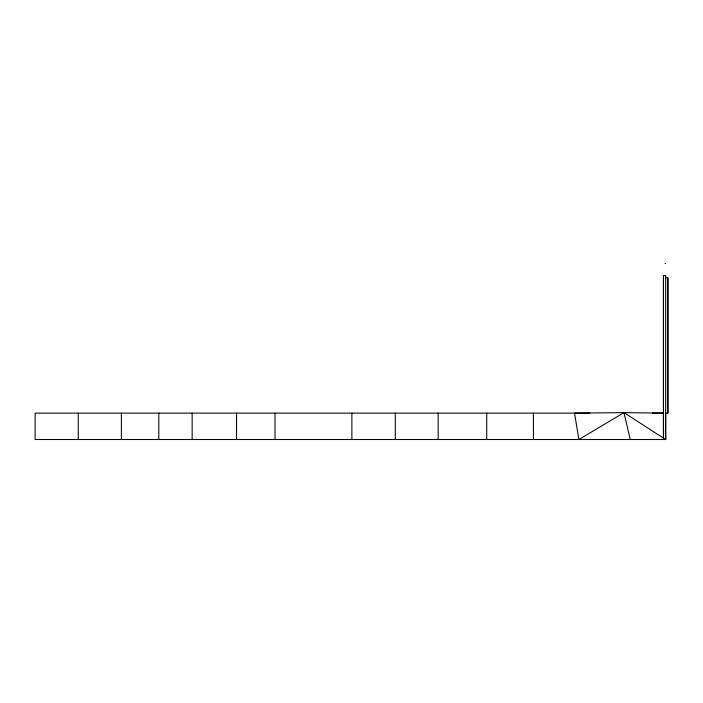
<?xml version="1.0" encoding="UTF-8"?>
<svg xmlns="http://www.w3.org/2000/svg" width="703" height="703" viewBox="0 0 703 703"><rect width="100%" height="100%" fill="white"/><g stroke="black" fill="none" stroke-linecap="round" stroke-linejoin="round"><path stroke-width="1.05" d="M665.653 277.755L665.653 275.558L663.456 275.558L663.456 439.498L665.653 439.498L665.653 277.755L667.85 277.755L667.85 413.136L665.636 413.136L665.653 439.498L35.15 439.498L35.15 413.136L589.896 413.136M667.832 413.136L667.85 277.755M665.398 430.008L665.653 439.498L623.948 412.643L578.92 439.498L574.527 413.136L623.948 412.643L663.456 413.109L652.481 413.136M664.959 263.502L665.653 263.502M623.948 412.643L630.248 439.498M663.456 277.755L663.456 438.083M533.428 413.136L533.428 439.498M486.713 413.136L486.713 439.498M438.162 413.136L438.162 439.498M395.297 413.136L395.297 439.498M351.887 413.136L351.887 439.498M275.005 413.136L275.005 439.498M236.551 413.136L236.551 439.498M192.147 413.136L192.147 439.498M158.808 413.136L158.808 439.498M121.364 413.136L121.364 439.498M78.253 413.136L78.253 439.498"/></g></svg>
